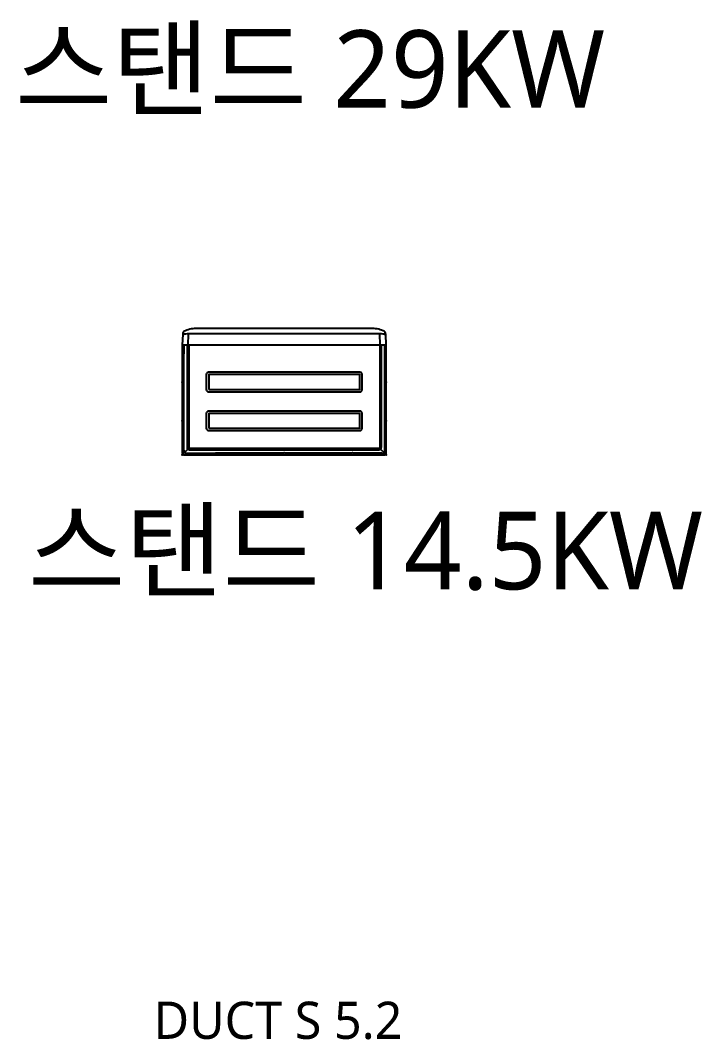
# Model space of a CAD drawing. Header units: millimetres. Extents: x -1305 to 107762, y -9150 to 56526.
# Drawn here: x 55217 to 57414, y 23914 to 27202 of the extents above; entities that cross this region are included whole.
import ezdxf
from ezdxf.enums import TextEntityAlignment as Align

# ---------------------------------------------------------------- set-up
doc = ezdxf.new("R2010")
doc.units = ezdxf.units.MM
for name, color, linetype in [('DVM_INDOOR', 7, 'Continuous'), ('DVM_UNIT_BP', 7, 'Continuous'), ('DVM_UNIT_DP', 4, 'Continuous'), ('DVM_UNIT_LP', 3, 'Continuous'), ('SS-DUCT', 7, 'Continuous'), ('SS-TEXT', 7, 'Continuous')]:
    doc.layers.add(name, color=color, linetype=linetype)
doc.styles.add('삼성전자', font='malgun.ttf')

# ---------------------------------------------------------------- blocks, each defined once
blk = doc.blocks.new('ID_F_P_M_T_BL')
at = {"color": 0}
for p, q in [((-307.2, 21.6), (-327.4, 1.5)), ((218.8, 5.9), (218.8, 4.6)), ((307.2, 21.6), (327.4, 1.5))]:
    blk.add_line(p, q, dxfattribs=at)
at = {"layer": 'DVM_INDOOR', "color": 0}
for p, q in [((-327.5, 387.7), (-323.7, 387.6)), ((-309.5, 353.7), (-308.2, 389.8)), ((308.2, 389.9), (-308.2, 389.8)), ((309.5, 353.8), (308.2, 389.8)), ((327.5, 387.7), (323.7, 387.6)), ((-328.4, 353.9), (-328.8, 354.3)), ((-324.2, 353.8), (-328.4, 353.9)), ((-324.2, 353.8), (-324.2, 324.9)), ((-323.9, 353.7), (-324.2, 353.8)), ((324.2, 353.8), (-323.9, 353.7)), ((-313.1, 353.7), (-313.1, 23.8)), ((-308.1, 353.7), (-308.1, 23.8)), ((308.1, 353.8), (308.1, 23.8)), ((313.1, 353.8), (313.1, 23.8)), ((328.8, 353.9), (324.2, 353.8)), ((324.5, 9.3), (324.5, 353.8)), ((-324.2, 14.7), (-324.2, 324.9)), ((-314.1, 4.6), (-221.2, 4.6)), ((-305, 20.7), (305, 20.7)), ((-305, 15.7), (305, 15.7)), ((-221.2, 5.9), (-218.7, 5.9)), ((-221.2, 4.6), (-221.2, 5.9)), ((-218.7, 5.9), (-218.7, 4.6)), ((-1.2, 4.6), (-218.7, 4.6)), ((-1.2, 5.9), (-1.2, 4.6)), ((1.3, 5.9), (-1.2, 5.9)), ((1.3, 4.6), (1.3, 5.9)), ((218.8, 4.6), (1.3, 4.6)), ((221.3, 5.9), (218.8, 5.9)), ((221.3, 4.6), (221.3, 5.9)), ((314.1, 4.6), (221.3, 4.6)), ((316.8, 4.4), (314.1, 4.6)), ((319.5, 4.3), (316.8, 4.4))]:
    blk.add_line(p, q, dxfattribs=at)
for points in [[(-323.8, 0), (323.8, 0, 0.414214), (328.8, 5), (328.8, 353.9), (327.5, 387.7, 0.144486), (325.1, 395.1, 0.144487), (318.9, 400, 0.048212), (299.8, 405.7, 0.048199), (279.9, 407.6), (-279.9, 407.6, 0.048206), (-299.8, 405.7, 0.048205), (-318.9, 400, 0.144491), (-325.1, 395.1, 0.144483), (-327.5, 387.7), (-328.8, 354.3), (-328.8, 5, 0.198899), (-327.4, 1.5, 0.198974), (-323.8, 0, -0.000093)], [(-243.7, 202.6), (243.7, 202.6, 0.414183), (251.2, 210.1), (251.2, 258.5, 0.414178), (243.7, 266), (-243.7, 266, 0.414199), (-251.2, 258.5), (-251.2, 210.1, 0.414155), (-243.7, 202.6, 1.000196)], [(-243.7, 77.6), (243.7, 77.6, 0.414183), (251.2, 85.1), (251.2, 133.5, 0.414178), (243.7, 141), (-243.7, 141, 0.414199), (-251.2, 133.5), (-251.2, 85.1, 0.414155), (-243.7, 77.6, 1.000196)]]:
    blk.add_lwpolyline(points, format="xyb", dxfattribs=at)
for points in [[(-243.4, 210.5), (243.4, 210.5), (243.4, 258.2), (-243.4, 258.2)], [(-243.4, 85.5), (243.4, 85.5), (243.4, 133.2), (-243.4, 133.2)]]:
    blk.add_lwpolyline(points, close=True, dxfattribs=at)
for centre, radius, start, end in [((-317.5, 372.7), 16.2, 93.8914, 112.7961), ((-296.5, 207.6), 182.6, 93.6661, 96.9464), ((296.5, 207.6), 182.6, 83.0536, 86.3339), ((317.5, 372.7), 16.2, 67.2039, 86.1086), ((-314.1, 14.7), 10.1, 179.8819, 270.0824), ((-305, 23.8), 8.1, 179.9997, 269.9979), ((-305, 23.8), 3.1, 180.002, 270.014), ((305, 23.8), 3.1, 269.986, 359.998), ((305, 23.8), 8.1, 270.0021, 0.0003), ((319.5, 9.4), 5.04, 270, 314.877), ((319.5, 9.3), 4.99, 314.877, 0.2658)]:
    blk.add_arc(centre, radius, start, end, dxfattribs=at)
at = {"layer": 'DVM_UNIT_BP'}
for p in [(-328.8, 0), (328.8, 0)]:
    blk.add_point(p, dxfattribs=at)
at = {"layer": 'DVM_UNIT_DP'}
for p in [(328.8, 234.3), (-328.8, 109.3), (-128.8, 0), (228.8, 0)]:
    blk.add_point(p, dxfattribs=at)
at = {"layer": 'DVM_UNIT_LP'}
for p in [(-328.8, 234.3), (328.8, 109.3), (-228.8, 0), (128.8, 0)]:
    blk.add_point(p, dxfattribs=at)

msp = doc.modelspace()

# ---------------------------------------------------------------- block references
at = {"layer": 'DVM_INDOOR'}
msp.add_blockref('ID_F_P_M_T_BL', (56067.9, 25800.8), dxfattribs=at)

# ---------------------------------------------------------------- texts
at = {"layer": 'SS-DUCT', "color": 211, "style": '삼성전자'}
msp.add_text('DUCT S 5.2', height=120, dxfattribs=at).set_placement((55647.2, 23880.7), align=Align.BOTTOM_LEFT)
at = {"layer": 'SS-TEXT', "color": 2, "ltscale": 15, "style": '삼성전자'}
for s, p in [('스탠드 29KW', (55200, 27045)), ('스탠드 14.5KW', (55241.9, 25491.6))]:
    msp.add_text(s, height=250, dxfattribs=at).set_placement(p, align=Align.MIDDLE_LEFT)

doc.saveas('drawing.dxf')
